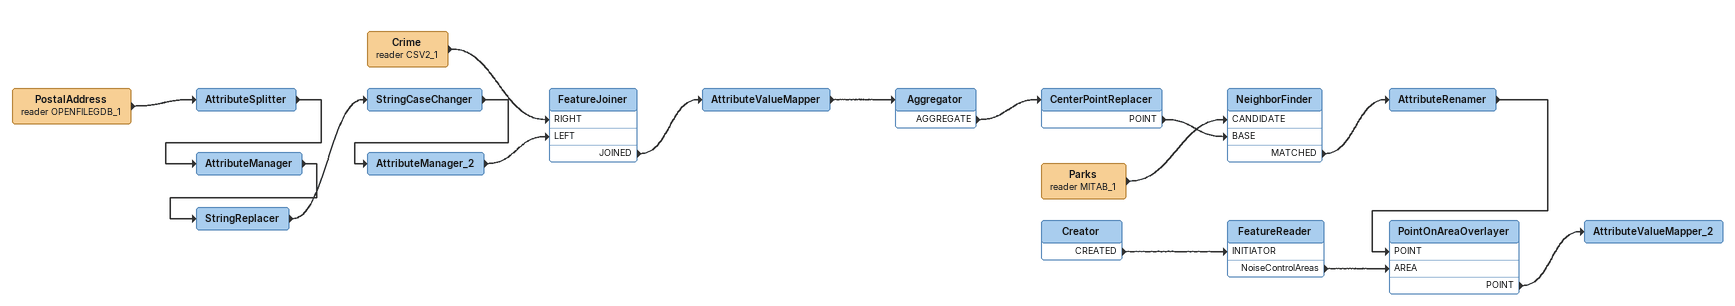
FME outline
PostalAddress (reader OPENFILEGDB_1)
    -> AttributeSplitter
AttributeSplitter
    -> AttributeManager
AttributeManager
    -> StringReplacer
StringReplacer
    -> StringCaseChanger
StringCaseChanger
    -> AttributeManager_2
AttributeManager_2
    -> FeatureJoiner [LEFT]
Crime (reader CSV2_1)
    -> FeatureJoiner [RIGHT]
FeatureJoiner
    JOINED -> AttributeValueMapper
AttributeValueMapper
    -> Aggregator
Aggregator
    AGGREGATE -> CenterPointReplacer
CenterPointReplacer
    POINT -> NeighborFinder [BASE]
Parks (reader MITAB_1)
    -> NeighborFinder [CANDIDATE]
NeighborFinder
    MATCHED -> AttributeRenamer
AttributeRenamer
    -> PointOnAreaOverlayer [POINT]
Creator
    CREATED -> FeatureReader [INITIATOR]
FeatureReader
    NoiseControlAreas -> PointOnAreaOverlayer [AREA]
PointOnAreaOverlayer
    POINT -> AttributeValueMapper_2
AttributeValueMapper_2
